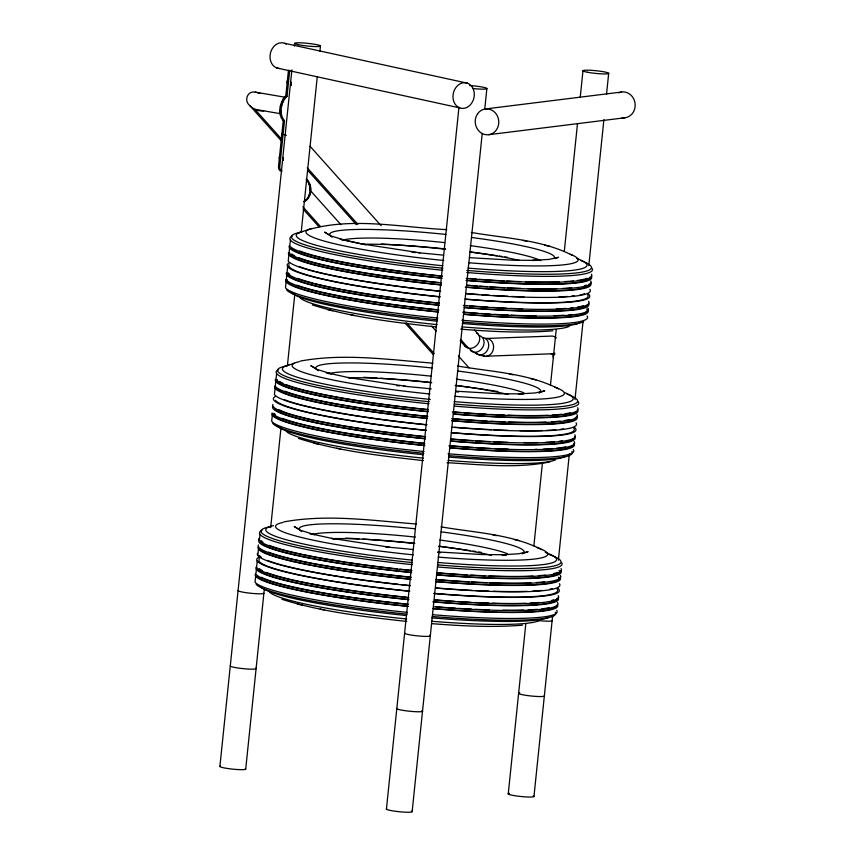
<?xml version="1.0" encoding="UTF-8"?>
<svg xmlns="http://www.w3.org/2000/svg" width="855" height="855" viewBox="0 0 855 855"><rect width="100%" height="100%" fill="white"/><g stroke="black" fill="none" stroke-linecap="round" stroke-linejoin="round"><path stroke-width="1.28" d="M282.065 171A5.119 2.725 -80.3 0 1 279.82 166.105L284.512 120.715L283.262 120.502C277.351 113.865 279.606 101.863 285.784 96.059L288.456 70.217M284.512 120.715C278.602 114.078 280.868 102.076 287.034 96.273L289.706 70.431M283.262 120.502L278.57 165.891A5.119 2.725 -80.3 0 0 280.119 170.658L280.814 170.786A5.119 2.725 -80.3 0 0 281.552 170.573M219.895 766.465L291.886 69.896M294.344 46.02L294.622 43.359M255.677 576.131L255.057 582.105A152.083 15.892 5.9 0 0 407.44 612.383M256.372 569.377L255.88 574.143A152.083 15.892 5.9 0 0 408.252 604.421M257.237 561.019L256.575 567.389A152.083 15.892 5.9 0 0 408.957 597.656M257.815 555.451L258.467 549.092M259.375 540.339L259.995 534.364M272.296 415.295L271.676 421.259A152.083 15.892 5.9 0 0 424.059 451.536M275.096 388.245L274.434 394.604A152.083 15.892 5.9 0 0 426.816 424.882M275.791 381.48L275.299 386.257A152.083 15.892 5.9 0 0 427.671 416.524M276.614 373.528L275.994 379.492A152.083 15.892 5.9 0 0 428.376 409.769M286.094 281.765L285.485 287.729A152.083 15.892 5.9 0 0 437.856 318.007M286.799 275L286.297 279.777A152.083 15.892 5.9 0 0 438.679 310.055M287.654 266.642L287.002 273.012A152.083 15.892 5.9 0 0 439.374 303.29M288.894 254.715L288.231 261.074A152.083 15.892 5.9 0 0 440.614 291.352M289.589 247.95L289.097 252.727A152.083 15.892 5.9 0 0 441.469 283.005M290.411 239.999L289.792 245.962A152.083 15.892 5.9 0 0 442.174 276.24M259.493 555.611L258.926 561.179A150.384 15.721 5.9 0 0 409.598 591.115M245.716 769.094L264.366 588.646M270.672 527.621L280.953 428.109M287.398 365.748L294.804 294.099M301.249 231.748L317.291 76.512M319.898 51.3L320.443 45.988M304.017 201.438C311.209 197.024 311.872 185.674 306.25 179.732M303.974 201.962C312.246 197.633 312.941 184.979 306.357 178.845M386.417 809.151L458.953 107.281M412.153 811.566L482.22 133.583M484.828 108.371L486.88 88.471A12.975 1.357 5.9 0 0 469.684 85.532M508.233 793.953L525.782 624.118M533.873 545.843L542.369 463.581M550.46 385.295L556.22 329.57M564.311 251.295L577.467 123.922M580.214 97.385L582.96 70.847M533.969 796.368L552.619 615.921M558.368 560.196L569.345 454.048M574.966 399.659L583.057 321.373M588.806 265.649L603.897 119.7M606.494 94.488L608.696 73.263M283.155 160.291L283.443 159.383M291.127 83.961C290.818 88.044 291.192 82.208 290.999 85.254M287.879 79.59L287.034 81.653L287.462 83.63M281.445 135.774L282.289 133.711M280.034 155.492L279.19 157.555L279.617 159.543M555.013 258.541L558.55 257.28L549.06 259.407L532.291 260.433L537.047 260.38L512.979 260.209L469.555 257.665M298.609 232.902C345.666 215.268 398.099 227.27 446.78 229.632M284.801 366.421L294.419 363.183M300.319 361.077C344.009 353.03 389.057 359.763 432.972 363.161M549.583 461.978C515.918 468.85 481.055 464.554 447.037 462.683M283.689 521.924C327.39 513.876 372.438 520.61 416.353 524.008M485.255 108.97L621.649 92.009M488.75 134.695L625.144 117.734M307.661 181.41L308.473 181.367M309.168 184.488L309.98 184.434M309.959 187.897L310.771 187.844M309.97 189.564L310.782 189.511M309.596 193.198L310.408 193.145M309.243 194.801L310.055 194.748M307.789 197.826L308.602 197.783M305.716 200.284L306.528 200.241M552.907 330.8C522.255 333.322 491.433 331.558 460.834 329.164M522.49 625.165C492.277 627.666 461.903 625.978 431.732 623.637M284.982 97.213L255.324 92.148C247.245 90.523 243.664 100.869 249.799 105.593L281.755 141.299M263.735 110.894C258.573 111.535 253.401 109.237 249.799 105.593M486.698 356.182L553.014 353.746A13.285 7.064 -80.3 0 1 554.82 354.75M455.758 391.195L499.181 393.738L523.249 393.909L518.493 393.963L535.262 392.937L544.753 390.81L538.853 392.905A113.042 11.82 5.9 0 0 457.703 371.006M437.813 551.935L482.551 554.585L506.63 554.756L501.874 554.81L518.632 553.784L528.123 551.657L522.234 553.751A113.042 11.82 5.9 0 0 441.084 531.842M435.9 326.92C394.337 322.282 352.313 317.6 312.299 304.914M423.396 460.589C381.405 455.918 338.933 451.258 298.502 438.433M406.777 621.435C364.775 616.765 322.314 612.105 281.883 599.28M471.351 232.464C504.728 238.299 541.867 239.614 572.316 255.324M419.976 252.813L361.879 243.953L340.13 239.197L365.748 244.819M457.553 365.993C490.93 371.829 528.069 373.143 558.518 388.854M406.178 386.342L348.081 377.483M440.924 526.83C474.311 532.676 511.45 533.99 541.899 549.701M389.549 547.189L331.451 538.329M553.046 353.735L551.058 353.714A8.892 7.46 85.5 0 0 554.884 353.168M285.784 96.059L287.034 96.273M284.843 96.775L286.094 96.989M283.112 98.988L284.362 99.201M281.669 101.82L282.92 102.034M280.6 105.09L281.851 105.304M280.312 106.736L281.573 106.95M279.938 110.37L281.188 110.584M279.895 111.994L281.145 112.208M280.868 113.758L254.94 109.333L281.562 139.087M280.29 115.169L281.541 115.382M281.156 117.862L282.407 118.076M282.449 119.892L283.7 120.106M255.324 92.148L260.315 93.441M284.576 43.274L467.525 83.202A12.975 10.549 -77.7 0 1 470.282 104.887A12.975 10.549 -77.7 0 1 453.086 98.571A12.975 10.549 -77.7 0 1 467.525 83.202M276.785 67.973L459.734 107.901M351.95 378.348L326.332 372.716L331.28 373.817L317.237 369.478L310.782 365.63L316.179 368.954M335.32 539.195L309.713 533.563L314.651 534.664L300.618 530.324L294.163 526.477L299.549 529.801M544.753 245.203L549.701 246.304M327.796 309.692L332.734 310.793M530.955 378.733L535.893 379.823M313.999 443.221L318.936 444.322M514.336 539.58L519.274 540.67M297.38 604.068L302.317 605.169M523.014 240.437L526.883 241.302M350.603 314.693L354.472 315.559M509.217 373.966L513.086 374.832M336.806 448.223L340.675 449.089M492.598 534.813L496.466 535.679M320.187 609.07L324.056 609.936M484.732 356.15C474.407 354.985 466.958 347.087 460.813 339.414M345.078 240.287L331.035 235.959L324.579 232.111L329.977 235.424M310.012 146.237L381.138 225.72M474.482 330.041L478.041 334.016M307.298 167.847L357.871 224.373M307.49 170.07L356.311 224.63M460.161 340.685L465.483 346.638M310.076 190.216L340.931 224.705M431.69 326.129L436.146 331.109M458.387 355.969L469.064 367.896M302.862 206.803L320.55 226.575M406.659 322.805L434.18 353.564M303.065 209.037L319.043 226.885M405.142 323.105L433.538 354.846M552.832 355.359L553.516 357.988M429.627 635.286A12.975 1.357 5.9 0 1 418.49 635.97A12.975 1.357 5.9 0 1 404.768 632.957M421.836 710.655A12.975 1.357 5.9 0 1 410.699 711.339A12.975 1.357 5.9 0 1 396.977 708.325M552.138 620.506A12.975 1.357 5.9 0 1 536.94 620.399M544.357 695.874A12.975 1.357 5.9 0 1 529.149 695.767A12.975 1.357 5.9 0 1 519.819 692.892M263.896 593.231A12.975 1.357 5.9 0 1 251.017 593.285A12.975 1.357 5.9 0 1 238.075 590.602M255.656 668.204A12.975 1.357 5.9 0 1 244.915 668.813A12.975 1.357 5.9 0 1 230.284 665.97M245.267 768.698A12.975 1.357 5.9 0 1 232.849 769.147A12.975 1.357 5.9 0 1 220.323 766.155M279.489 68.496A12.975 10.549 -77.7 0 1 270.597 52.518A12.975 10.549 -77.7 0 1 286.243 44.097M618.699 92.864A12.975 11.756 82.9 0 1 635.051 103.263A12.975 11.756 82.9 0 1 622.077 117.712M590.495 282.984A152.083 15.892 5.9 0 1 465.291 287.216M441.266 284.993A152.083 15.892 5.9 0 1 288.605 252.599M589.266 283.903A150.384 15.721 5.9 0 1 466.338 287.12M441.255 284.811A150.384 15.721 5.9 0 1 290.572 254.876M586.274 285.078A150.384 15.721 5.9 0 1 584.457 285.698M571.717 287.804A150.384 15.721 5.9 0 1 562.729 288.434M556.872 288.669A150.384 15.721 5.9 0 1 527.685 288.627M521.219 288.434A150.384 15.721 5.9 0 1 507.346 287.857M504.739 287.729A150.384 15.721 5.9 0 1 490.033 286.874M487.5 286.703A150.384 15.721 5.9 0 1 479.773 286.168M477.154 285.976A150.384 15.721 5.9 0 1 467.877 285.239M438.839 282.556A150.384 15.721 5.9 0 1 342.908 268.983M341.508 268.705A150.384 15.721 5.9 0 1 298.951 257.75M294.729 255.837A150.384 15.721 5.9 0 1 291.876 254.021M589.971 277.138A150.384 15.721 5.9 0 1 467.033 280.365M441.95 278.046A150.384 15.721 5.9 0 1 291.277 248.11M586.968 278.313A150.384 15.721 5.9 0 1 577.328 280.483M573.555 280.932A150.384 15.721 5.9 0 1 564.813 281.594M559.085 281.851A150.384 15.721 5.9 0 1 525.504 281.787M520.695 281.626A150.384 15.721 5.9 0 1 506.748 281.028M504.119 280.9A150.384 15.721 5.9 0 1 479.163 279.307M476.534 279.115A150.384 15.721 5.9 0 1 468.583 278.484M442.153 276.058A150.384 15.721 5.9 0 1 299.656 250.985M570.274 254.213A136.8 14.3 5.9 0 1 468.593 262.742M443.745 260.476A136.8 14.3 5.9 0 1 311.979 228.413M592.013 268.267A152.083 15.892 5.9 0 1 466.809 272.499M442.783 270.276A152.083 15.892 5.9 0 1 292.421 236.033M332.103 237.177A113.042 11.82 5.9 0 1 445.861 234.441M471.5 237.476A113.042 11.82 5.9 0 1 553.997 258.499M584.553 293.746A150.384 15.721 5.9 0 1 580.107 294.89M574.143 295.809A150.384 15.721 5.9 0 1 571.995 296.044M567.218 296.461A150.384 15.721 5.9 0 1 558.999 296.909M523.944 296.899A150.384 15.721 5.9 0 1 511.643 296.45M507.785 296.279A150.384 15.721 5.9 0 1 493.217 295.477M489.167 295.221A150.384 15.721 5.9 0 1 481.504 294.708M478.907 294.515A150.384 15.721 5.9 0 1 465.686 293.489M439.288 291.042A150.384 15.721 5.9 0 1 343.229 277.554M342.043 277.33A150.384 15.721 5.9 0 1 315.869 271.591M314.319 271.195A150.384 15.721 5.9 0 1 299.047 266.482M583.644 321.737A150.822 15.764 5.9 0 1 462.812 322.111M437.642 319.791A150.822 15.764 5.9 0 1 286.532 289.77M578.888 323.105A146.173 15.283 5.9 0 1 462.299 323.511M437.044 321.181A146.173 15.283 5.9 0 1 290.946 292.121M587 305.214A150.384 15.721 5.9 0 1 464.244 307.405M439.149 305.096A150.384 15.721 5.9 0 1 288.199 273.066M583.324 305.684A150.384 15.721 5.9 0 1 577.52 307.073M572.914 307.736A150.384 15.721 5.9 0 1 570.755 307.982M565.978 308.399A150.384 15.721 5.9 0 1 556.284 308.901M522.704 308.837A150.384 15.721 5.9 0 1 510.403 308.388M506.555 308.206A150.384 15.721 5.9 0 1 491.978 307.415M487.938 307.159A150.384 15.721 5.9 0 1 469.769 305.855M467.119 305.641A150.384 15.721 5.9 0 1 464.447 305.417M439.363 303.108A150.384 15.721 5.9 0 1 341.989 289.492M340.803 289.268A150.384 15.721 5.9 0 1 314.64 283.529M313.08 283.123A150.384 15.721 5.9 0 1 297.807 278.409M289.781 274.305A150.384 15.721 5.9 0 1 288.68 273.173M588.4 303.269A152.083 15.892 5.9 0 1 464.543 307.618M439.171 305.278A152.083 15.892 5.9 0 1 286.51 272.884M586.477 310.953A150.384 15.721 5.9 0 1 463.549 314.17M438.455 311.861A150.384 15.721 5.9 0 1 287.494 279.82M572.219 314.501A150.384 15.721 5.9 0 1 568.917 314.854M564.001 315.249A150.384 15.721 5.9 0 1 554.083 315.719M536.021 315.869A150.384 15.721 5.9 0 1 510.98 315.196M508.426 315.089A150.384 15.721 5.9 0 1 493.966 314.341M489.936 314.095A150.384 15.721 5.9 0 1 480.863 313.496M478.276 313.304A150.384 15.721 5.9 0 1 463.752 312.182M438.658 309.873A150.384 15.721 5.9 0 1 341.295 296.257M340.108 296.022A150.384 15.721 5.9 0 1 297.113 285.175M589.832 289.353A152.083 15.892 5.9 0 1 465.986 293.693M586.594 308.89A152.083 15.892 5.9 0 1 463.848 314.373M438.476 312.043A152.083 15.892 5.9 0 1 285.805 279.638M587.075 315.997A152.083 15.892 5.9 0 1 461.882 320.23M362.509 244.274A103.22 10.794 5.9 0 1 445.263 248.923M469.684 251.851A103.22 10.794 5.9 0 1 519.423 260.38M590.698 280.996A152.083 15.892 5.9 0 1 466.841 285.335M591.19 276.218A152.083 15.892 5.9 0 1 465.986 280.451M441.971 278.228A152.083 15.892 5.9 0 1 289.3 245.834M591.393 274.231A152.083 15.892 5.9 0 1 466.189 278.463M587.898 308.046A152.083 15.892 5.9 0 1 462.705 312.278M588.155 293.767A152.083 15.892 5.9 0 1 465.409 299.261M440.036 296.92A152.083 15.892 5.9 0 1 289.674 262.688M342.353 240.212A102.856 10.752 5.9 0 1 444.611 242.596M470.229 245.652A102.856 10.752 5.9 0 1 540.777 260.69M569.27 326.343A136.8 14.3 5.9 0 1 461.967 326.877M437.119 324.611A136.8 14.3 5.9 0 1 299.784 297.348M587.577 294.761A150.384 15.721 5.9 0 1 465.109 299.058M440.015 296.738A150.384 15.721 5.9 0 1 289.054 264.708M588.603 301.281A152.083 15.892 5.9 0 1 463.399 305.513M580.802 260.593A150.822 15.764 5.9 0 1 466.798 270.426M442.976 268.214A150.822 15.764 5.9 0 1 299.923 232.475M576.698 258.413A146.173 15.283 5.9 0 1 468.016 268.096M442.772 265.766A146.173 15.283 5.9 0 1 302.617 231.577M411.982 252.236A145.286 15.187 5.9 0 1 415.99 252.567M418.672 252.802A145.286 15.187 5.9 0 1 443.649 255.196M381.287 243.985A144.591 15.112 5.9 0 1 445.573 249.233M470.293 252.086A144.591 15.112 5.9 0 1 496.894 255.698M499.438 256.072A144.591 15.112 5.9 0 1 501.949 256.457M504.739 256.885A144.591 15.112 5.9 0 1 507.517 257.312M533.264 795.941A12.975 1.357 5.9 0 1 520.438 796.454A12.975 1.357 5.9 0 1 509.441 793.376M486.826 88.407A12.975 1.357 5.9 0 1 472.794 88.493M411.447 811.149A12.975 1.357 5.9 0 1 400.322 811.823A12.975 1.357 5.9 0 1 386.588 808.819M576.698 416.513A152.083 15.892 5.9 0 1 451.493 420.746M427.468 418.523A152.083 15.892 5.9 0 1 274.808 386.118M575.468 417.432A150.384 15.721 5.9 0 1 452.541 420.649M427.447 418.341A150.384 15.721 5.9 0 1 276.774 388.394M569.601 419.516A150.384 15.721 5.9 0 1 564.375 420.553M560.153 421.098A150.384 15.721 5.9 0 1 551.678 421.814M546.067 422.092A150.384 15.721 5.9 0 1 508.618 422.007M504.974 421.878A150.384 15.721 5.9 0 1 490.93 421.259M486.965 421.045A150.384 15.721 5.9 0 1 452.744 418.661M427.66 416.353A150.384 15.721 5.9 0 1 363.097 408.284M361.889 408.102A150.384 15.721 5.9 0 1 285.153 391.28M575.992 411.683A150.384 15.721 5.9 0 1 453.236 413.884M428.152 411.576A150.384 15.721 5.9 0 1 277.191 379.545M570.296 412.751A150.384 15.721 5.9 0 1 565.07 413.788M561.906 414.215A150.384 15.721 5.9 0 1 552.373 415.049M548.215 415.263A150.384 15.721 5.9 0 1 508.116 415.199M504.439 415.07A150.384 15.721 5.9 0 1 490.321 414.429M486.335 414.205A150.384 15.721 5.9 0 1 464.051 412.741M461.422 412.538A150.384 15.721 5.9 0 1 453.449 411.896M428.355 409.588A150.384 15.721 5.9 0 1 401.016 406.553M399.745 406.403A150.384 15.721 5.9 0 1 304.69 390.275M303.632 390.008A150.384 15.721 5.9 0 1 285.859 384.515M282.887 383.232A150.384 15.721 5.9 0 1 279.564 381.373M554.553 387.005A136.8 14.3 5.9 0 1 454.796 396.271M429.947 394.005A136.8 14.3 5.9 0 1 299.4 361.665M578.215 401.797A152.083 15.892 5.9 0 1 454.358 406.136M428.986 403.795A152.083 15.892 5.9 0 1 278.623 369.563M318.306 370.707A113.042 11.82 5.9 0 1 432.064 367.971M563.509 428.9A150.384 15.721 5.9 0 1 560.346 429.328M555.878 429.787A150.384 15.721 5.9 0 1 546.644 430.386M542.22 430.546A150.384 15.721 5.9 0 1 520.064 430.653M507.763 430.354A150.384 15.721 5.9 0 1 493.987 429.798M491.379 429.67A150.384 15.721 5.9 0 1 475.369 428.75M474.108 428.676A150.384 15.721 5.9 0 1 454.55 427.233M426.795 424.7A150.384 15.721 5.9 0 1 328.245 410.86M326.845 410.592A150.384 15.721 5.9 0 1 284.288 399.638M571.835 451.333A150.822 15.764 5.9 0 1 449.003 455.64M423.845 453.321A150.822 15.764 5.9 0 1 272.734 423.3M565.091 456.623A146.173 15.283 5.9 0 1 448.49 457.04M423.246 454.71A146.173 15.283 5.9 0 1 277.148 425.651M573.192 438.733A150.384 15.721 5.9 0 1 450.446 440.934M425.352 438.626A150.384 15.721 5.9 0 1 274.679 408.69M562.269 440.838A150.384 15.721 5.9 0 1 559.117 441.266M554.649 441.725A150.384 15.721 5.9 0 1 545.415 442.313M537.891 442.559A150.384 15.721 5.9 0 1 524.254 442.644M507.72 442.324A150.384 15.721 5.9 0 1 494.051 441.8M490.15 441.608A150.384 15.721 5.9 0 1 475.487 440.774M472.879 440.603A150.384 15.721 5.9 0 1 450.649 438.946M424.251 436.499A150.384 15.721 5.9 0 1 327.005 422.798M325.605 422.52A150.384 15.721 5.9 0 1 278.826 409.652M574.592 436.798A152.083 15.892 5.9 0 1 450.745 441.137M425.373 438.807A152.083 15.892 5.9 0 1 272.713 406.414M572.497 445.498A150.384 15.721 5.9 0 1 449.741 447.699M424.657 445.391A150.384 15.721 5.9 0 1 273.696 413.35M565.647 446.844A150.384 15.721 5.9 0 1 556.263 448.266M552.736 448.586A150.384 15.721 5.9 0 1 543.267 449.142M537.197 449.324A150.384 15.721 5.9 0 1 534.877 449.367M508.212 449.121A150.384 15.721 5.9 0 1 494.628 448.619M490.759 448.437A150.384 15.721 5.9 0 1 476.139 447.625M473.435 447.454A150.384 15.721 5.9 0 1 449.954 445.712M423.556 443.264A150.384 15.721 5.9 0 1 300.137 423.813M298.587 423.417A150.384 15.721 5.9 0 1 282.364 418.33M275.278 414.59A150.384 15.721 5.9 0 1 274.188 413.457M576.035 422.872A152.083 15.892 5.9 0 1 452.188 427.222M573.897 443.563A152.083 15.892 5.9 0 1 450.051 447.902M424.679 445.562A152.083 15.892 5.9 0 1 272.008 413.168M573.278 449.527A152.083 15.892 5.9 0 1 448.073 453.759M348.712 377.792A103.22 10.794 5.9 0 1 431.465 382.452M455.886 385.381A103.22 10.794 5.9 0 1 508.03 394.465M576.901 414.525A152.083 15.892 5.9 0 1 451.697 418.758M577.392 409.748A152.083 15.892 5.9 0 1 453.535 414.098M428.163 411.757A152.083 15.892 5.9 0 1 275.502 379.363M577.595 407.76A152.083 15.892 5.9 0 1 452.391 411.992M574.1 441.575A152.083 15.892 5.9 0 1 448.896 445.808M424.882 443.574A152.083 15.892 5.9 0 1 272.499 413.296M574.357 427.297A152.083 15.892 5.9 0 1 451.611 432.79M426.239 430.45A152.083 15.892 5.9 0 1 275.866 396.218M328.555 373.742A102.856 10.752 5.9 0 1 430.813 376.125M456.431 379.182A102.856 10.752 5.9 0 1 523.923 392.819M555.472 459.872A136.8 14.3 5.9 0 1 448.17 460.407M423.31 458.141A136.8 14.3 5.9 0 1 285.987 430.877M573.78 428.291A150.384 15.721 5.9 0 1 451.312 432.587M426.218 430.268A150.384 15.721 5.9 0 1 275.545 400.332M574.806 434.81A152.083 15.892 5.9 0 1 450.948 439.149M425.576 436.82A152.083 15.892 5.9 0 1 272.916 404.415M567.004 394.123A150.822 15.764 5.9 0 1 454.336 404.062M429.178 401.743A150.822 15.764 5.9 0 1 286.126 366.004M564.802 392.669A146.173 15.283 5.9 0 1 454.219 401.615M430.289 399.424A146.173 15.283 5.9 0 1 288.819 365.096M396.848 385.658A145.286 15.187 5.9 0 1 399.52 385.872M403.528 386.214A145.286 15.187 5.9 0 1 431.166 388.865M455.854 391.708A145.286 15.187 5.9 0 1 458.483 392.039M363.535 377.301A144.591 15.112 5.9 0 1 376.852 378.06M380.721 378.316A144.591 15.112 5.9 0 1 431.775 382.762M455.138 385.445A144.591 15.112 5.9 0 1 488.152 389.976M489.552 390.19A144.591 15.112 5.9 0 1 497.845 391.505M560.068 577.36A152.083 15.892 5.9 0 1 436.221 581.699M410.849 579.359A152.083 15.892 5.9 0 1 258.189 546.965M558.39 577.2A150.384 15.721 5.9 0 1 435.922 581.496M410.827 579.188A150.384 15.721 5.9 0 1 260.155 549.241M544.592 581.827A150.384 15.721 5.9 0 1 536.374 582.576M530.891 582.875A150.384 15.721 5.9 0 1 489.573 582.768M487.115 582.672A150.384 15.721 5.9 0 1 471.671 581.966M469.021 581.817A150.384 15.721 5.9 0 1 436.125 579.508M411.031 577.189A150.384 15.721 5.9 0 1 383.692 574.165M382.42 574.015A150.384 15.721 5.9 0 1 287.365 557.888M286.307 557.62A150.384 15.721 5.9 0 1 268.534 552.127M559.085 570.435A150.384 15.721 5.9 0 1 436.616 574.731M411.533 572.423A150.384 15.721 5.9 0 1 260.85 542.487M557.3 572.369A150.384 15.721 5.9 0 1 553.677 573.598M545.287 575.062A150.384 15.721 5.9 0 1 538.361 575.714M533.007 576.046A150.384 15.721 5.9 0 1 489.049 575.96M485.319 575.81A150.384 15.721 5.9 0 1 471.052 575.126M467.044 574.902A150.384 15.721 5.9 0 1 436.82 572.743M411.736 570.435A150.384 15.721 5.9 0 1 399.937 569.195M397.319 568.906A150.384 15.721 5.9 0 1 345.965 562.184M344.565 561.97A150.384 15.721 5.9 0 1 288.071 551.122M287.013 550.855A150.384 15.721 5.9 0 1 269.229 545.362M262.945 542.22A150.384 15.721 5.9 0 1 261.064 540.499M536.887 547.478A136.8 14.3 5.9 0 1 438.177 557.107M413.318 554.852A136.8 14.3 5.9 0 1 282.781 522.512M561.596 562.643A152.083 15.892 5.9 0 1 437.739 566.983M412.367 564.642A152.083 15.892 5.9 0 1 262.004 530.41M301.687 531.554A113.042 11.82 5.9 0 1 415.434 528.818M552.116 588.721A150.384 15.721 5.9 0 1 549.69 589.266M541.568 590.42A150.384 15.721 5.9 0 1 532.836 591.083M527.097 591.339A150.384 15.721 5.9 0 1 493.517 591.275M488.718 591.115A150.384 15.721 5.9 0 1 476.064 590.581M472.131 590.388A150.384 15.721 5.9 0 1 436.595 587.973M410.176 585.547A150.384 15.721 5.9 0 1 400.995 584.585M398.377 584.307A150.384 15.721 5.9 0 1 345.612 577.478M344.405 577.296A150.384 15.721 5.9 0 1 267.668 560.474M261.384 557.342A150.384 15.721 5.9 0 1 259.963 556.167M555.216 612.18A150.822 15.764 5.9 0 1 432.384 616.487M407.226 614.168A150.822 15.764 5.9 0 1 256.105 584.136M548.472 617.47A146.173 15.283 5.9 0 1 431.871 617.887M406.627 615.557A146.173 15.283 5.9 0 1 260.519 586.498M556.755 598.564A150.384 15.721 5.9 0 1 433.827 601.781M408.733 599.473A150.384 15.721 5.9 0 1 258.06 569.537M553.751 599.74A150.384 15.721 5.9 0 1 551.945 600.36M539.195 602.465A150.384 15.721 5.9 0 1 530.218 603.096M525.868 603.277A150.384 15.721 5.9 0 1 492.288 603.202M488.697 603.096A150.384 15.721 5.9 0 1 474.835 602.519M470.902 602.315A150.384 15.721 5.9 0 1 457.511 601.535M454.988 601.364A150.384 15.721 5.9 0 1 435.366 599.9M406.317 597.217A150.384 15.721 5.9 0 1 310.386 583.634M308.986 583.367A150.384 15.721 5.9 0 1 266.439 572.412M262.207 570.499A150.384 15.721 5.9 0 1 259.354 568.682M557.973 597.645A152.083 15.892 5.9 0 1 432.769 601.877M408.754 599.654A152.083 15.892 5.9 0 1 256.083 567.25M555.878 606.345A150.384 15.721 5.9 0 1 433.122 608.546M408.038 606.227A150.384 15.721 5.9 0 1 257.355 576.291M549.017 607.691A150.384 15.721 5.9 0 1 541.792 608.878M537.325 609.337A150.384 15.721 5.9 0 1 528.091 609.925M523.666 610.085A150.384 15.721 5.9 0 1 502.89 610.214M489.21 609.893A150.384 15.721 5.9 0 1 475.433 609.348M471.522 609.145A150.384 15.721 5.9 0 1 458.162 608.386M455.555 608.215A150.384 15.721 5.9 0 1 435.997 606.772M408.241 604.239A150.384 15.721 5.9 0 1 261.512 577.264M559.416 583.719A152.083 15.892 5.9 0 1 435.558 588.069M410.186 585.728A152.083 15.892 5.9 0 1 257.526 553.335M557.278 604.41A152.083 15.892 5.9 0 1 433.421 608.749M408.049 606.409A152.083 15.892 5.9 0 1 255.389 574.015M556.658 610.374A152.083 15.892 5.9 0 1 432.812 614.713M332.093 538.639A103.22 10.794 5.9 0 1 414.846 543.299M439.267 546.227A103.22 10.794 5.9 0 1 491.411 555.312M560.282 575.372A152.083 15.892 5.9 0 1 436.424 579.711M411.052 577.371A152.083 15.892 5.9 0 1 258.392 544.977M560.773 570.595A152.083 15.892 5.9 0 1 436.916 574.934M411.544 572.604A152.083 15.892 5.9 0 1 258.883 540.21M560.976 568.607A152.083 15.892 5.9 0 1 437.119 572.946M411.747 570.616A152.083 15.892 5.9 0 1 259.086 538.212M557.481 602.422A152.083 15.892 5.9 0 1 433.635 606.761M557.727 588.144A152.083 15.892 5.9 0 1 433.635 593.52M409.609 591.297A152.083 15.892 5.9 0 1 259.247 557.065M311.936 534.589A102.856 10.752 5.9 0 1 415.477 537.111M439.812 540.029A102.856 10.752 5.9 0 1 507.304 553.666M538.853 620.719A136.8 14.3 5.9 0 1 431.54 621.254M406.691 618.988A136.8 14.3 5.9 0 1 269.357 591.724M557.15 589.138A150.384 15.721 5.9 0 1 434.682 593.423M558.176 595.657A152.083 15.892 5.9 0 1 434.329 599.996M548.205 554.2A150.822 15.764 5.9 0 1 437.717 564.909M412.548 562.59A150.822 15.764 5.9 0 1 270.864 526.605M545.255 552.416A146.173 15.283 5.9 0 1 437.6 562.462M412.356 560.143A146.173 15.283 5.9 0 1 273.504 525.654M385.573 546.944A145.286 15.187 5.9 0 1 413.232 549.573M437.91 552.394A145.286 15.187 5.9 0 1 440.549 552.725M345.602 538.084A144.591 15.112 5.9 0 1 358.886 538.821M362.841 539.077A144.591 15.112 5.9 0 1 413.852 543.47M438.508 546.292A144.591 15.112 5.9 0 1 470.271 550.631M472.922 551.037A144.591 15.112 5.9 0 1 475.711 551.475M478.479 551.913A144.591 15.112 5.9 0 1 481.226 552.351M291.138 83.095A1.528 0.812 -80.3 0 1 291.117 81.973A1.272 0.673 -80.3 0 0 291.106 82.636M283.411 159.287A1.528 0.812 -80.3 0 1 283.368 157.502M283.411 159.062A1.272 0.673 -80.3 0 1 283.379 157.587M279.991 159.618A3.634 1.934 -80.3 0 1 280.077 156.903M285.773 135.379A1.528 0.812 -80.3 0 1 285.955 135.101M285.752 135.518A1.272 0.673 -80.3 0 1 285.912 135.282M282.321 135.122A3.634 1.934 -80.3 0 1 282.61 134.235M284.32 134.823A1.272 0.673 -80.3 0 1 284.501 134.737M478.704 335.416A8.903 7.364 -57.8 0 1 482.776 347.205A8.903 7.364 -57.8 0 1 470.389 350.454M476.545 332.916A8.903 7.107 -46.8 0 1 476.727 345.42A8.903 7.107 -46.8 0 1 464.425 345.099M556.381 337.949A8.892 7.46 85.5 0 0 550.834 336.111L485.405 338.505A8.903 7.535 -84.5 0 1 493.485 348.616A8.903 7.535 -84.5 0 1 482.861 355.52M482.968 337.501A8.903 7.503 -70.2 0 1 487.724 349.62A8.903 7.503 -70.2 0 1 475.658 353.03M283.24 159.992L283.454 159.458L283.24 159.992M298.438 44.717A12.975 1.357 5.9 0 0 320.016 46.298A12.975 1.357 5.9 0 0 304.156 43.017A12.975 1.357 5.9 0 0 298.438 44.717M477.539 113.875A12.975 11.756 82.9 0 0 485.683 134.673A12.975 11.756 82.9 0 0 497.802 116.953A12.975 11.756 82.9 0 0 477.539 113.875M587.449 72.237A12.975 1.357 5.9 0 0 608.525 73.605A12.975 1.357 5.9 0 0 591.5 70.334A12.975 1.357 5.9 0 0 587.449 72.237"/></g></svg>
